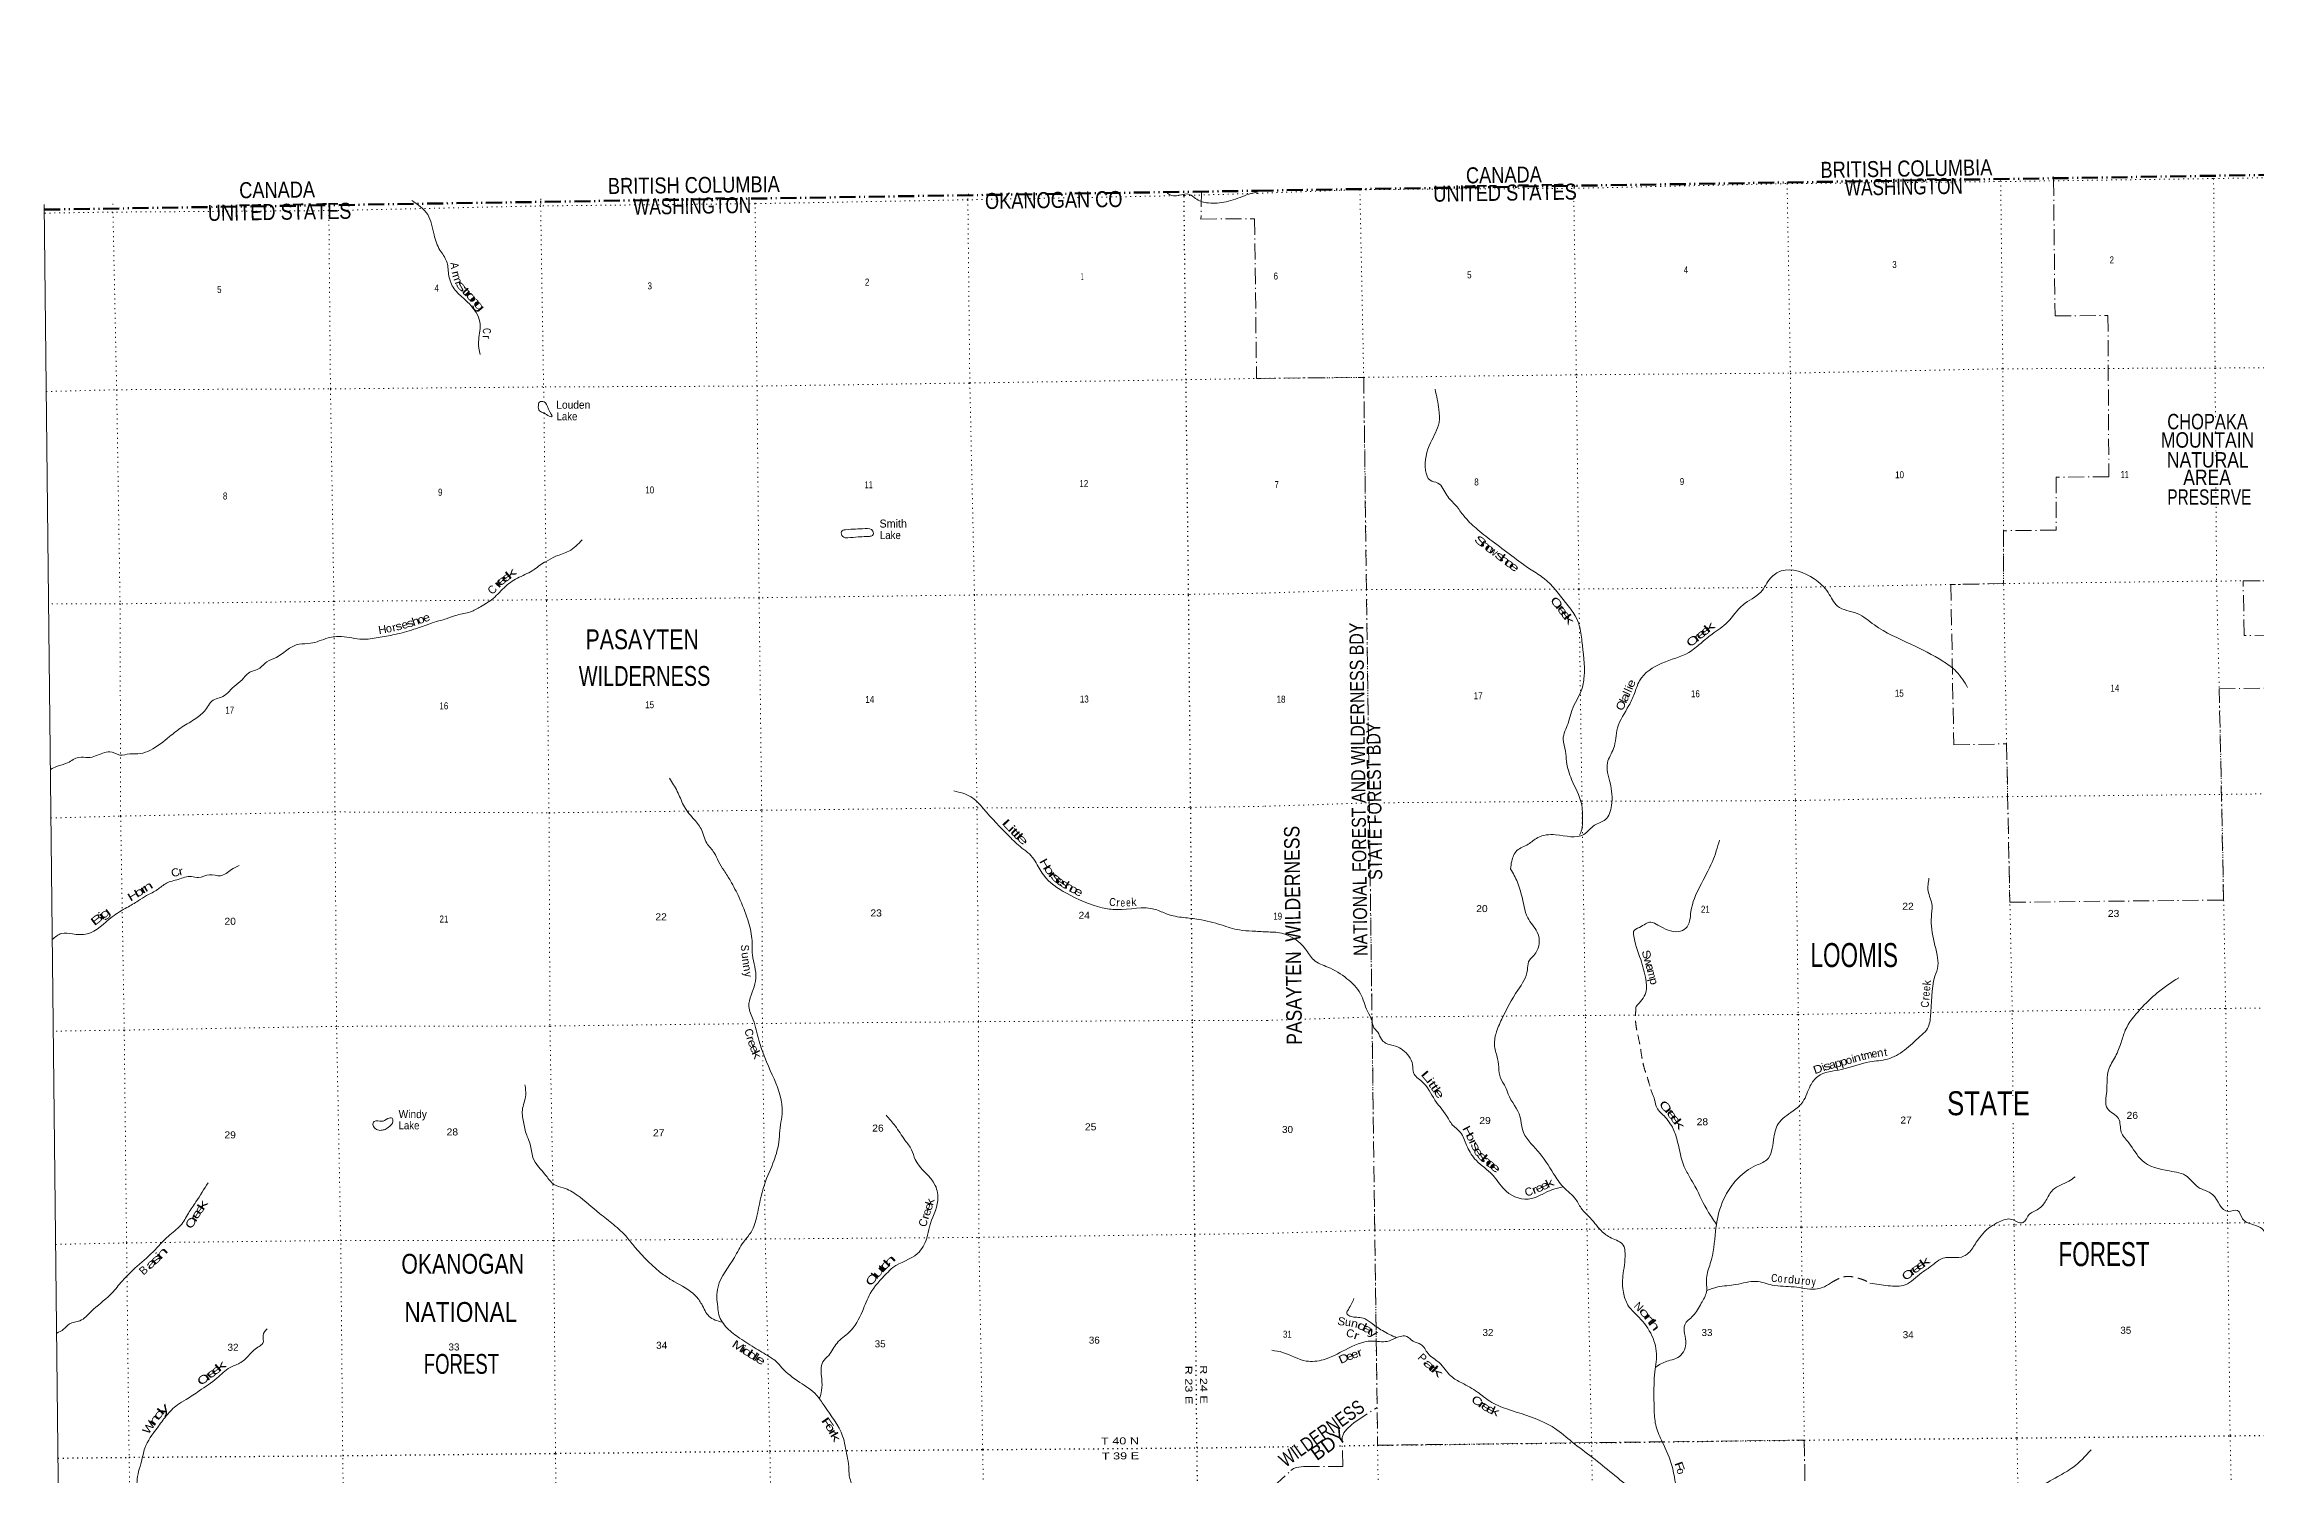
# Model space of a CAD drawing. Header units: feet. Extents: x 242557 to 489137, y 368785 to 557307.
# Drawn here: x 242557 to 297824, y 521191 to 556943 of the extents above; entities that cross this region are included whole.
import ezdxf
from ezdxf.enums import TextEntityAlignment as Align

# ---------------------------------------------------------------- set-up
doc = ezdxf.new("R2010")
doc.units = ezdxf.units.FT
doc.header["$LTSCALE"] = 80
for name, pattern in [('DASH_DOUBLE_DOT', [9.2, 5, -1.2, 0.3, -1.2, 0.3, -1.2]), ('DOT_DASHED', [7.7, 5, -1.2, 0.3, -1.2]), ('DOTTED', [1.5, 0.3, -1.2]), ('MEDIUM_DASHED', [4.5, 3, -1.5])]:
    doc.linetypes.add(name, pattern=pattern)
for name, color, linetype, lineweight in [('10', 7, 'DASH_DOUBLE_DOT', 60), ('39', 7, 'Continuous', 13), ('4', 7, 'Continuous', 13), ('41', 7, 'Continuous', 13), ('44', 7, 'DOT_DASHED', 13), ('6', 7, 'DOTTED', 25), ('7', 7, 'DOTTED', 13)]:
    doc.layers.add(name, color=color, linetype=linetype, lineweight=lineweight)
doc.layers.add('12', color=7, linetype='Continuous')

msp = doc.modelspace()

# ---------------------------------------------------------------- linework, layer by layer
at = {"layer": '10', "lineweight": 70}
for p, q in [((242558.1, 552809.45), (272874.94, 553281.78)), ((272874.94, 553281.78), (303174.91, 553756.23))]:
    msp.add_line(p, q, dxfattribs=at)
at = {"layer": '39'}
for points in [[(270593.38, 553264.64), (270689.87, 553175.84), (270908.33, 553166.57), (271179.21, 553189.9), (271329.38, 553087.19), (271602.91, 552982.95), (272031.61, 552992.71), (272504.12, 553136.31), (272710.04, 553210.02), (272875.71, 553243.07)], [(251739.22, 553039.67), (252139.19, 552688.59), (252299.46, 552180.88), (252446.99, 551794.64), (252612.17, 551519.85), (252662.3, 551200.07), (252775.17, 550870.39), (253031.36, 550593.94), (253381.26, 550180.13), (253451.2, 549943.45), (253410.91, 549505.85), (253448.9, 549186.01)], [(277314.07, 548322.19), (277410.17, 547813.81), (277412.92, 547489.72), (277201.95, 546983.22), (277078.25, 546292.43), (277191.94, 546047.39), (277384.02, 545974.57), (277608.94, 545672.86), (277837.82, 545409.65), (278034.35, 545154.52), (278338.08, 544844.76), (278736.76, 544528.96), (279230.53, 544156.49), (279712.11, 543810.35), (280041.91, 543587.7), (280576.59, 542988.39), (280819.76, 542654.28), (280917.26, 542419.36), (280984.82, 542024.41), (281039.34, 541143.3), (280967.42, 540784.74), (280742.23, 540310.64), (280637.95, 539968.27), (280515.6, 539577.27), (280572.85, 539275.49), (280597.68, 539014.2), (280725.96, 538568.63), (280971.76, 537967.15), (281002.97, 537566.1), (280979.29, 537314.92), (280923.68, 537171.88)], [(255049.74, 547734.08), (254932.22, 547780.21), (254905.26, 547913.77), (254933.15, 547998.93), (255046.35, 548009.5), (255156.49, 547821.58), (255234.28, 547633.54), (255177.59, 547645.47), (255049.74, 547734.08)], [(255999.89, 544556.17), (255667.6, 544273.38), (255338.6, 544144.51), (255096.55, 544018), (254945.34, 543924.26), (254798.25, 543814.32), (254427.1, 543620.49), (254090.47, 543398.43), (253772.48, 543089.36), (253460.03, 542885.63), (253207.88, 542755.04), (252874.58, 542676.78), (252602.03, 542582.56), (252311.22, 542500.42), (252083.11, 542416.5), (251796.42, 542320.21), (251321.81, 542190.77), (250899.52, 542114.2), (250507.39, 542072.17), (249987.3, 542141.03), (249651.78, 542103.28), (249209.54, 541969.92), (248928.55, 541946.55), (248656.12, 541828.03), (248357.87, 541616.25), (248119.76, 541510.01), (247944.6, 541351.36), (247660.07, 541226.72), (247499.12, 541058), (247299.73, 540893.19), (246969.44, 540616.47), (246811.93, 540569.28), (246584.71, 540307.15), (246345.12, 540091.54), (246004.4, 539879.6), (245690.09, 539641.43), (245208.45, 539299.32), (244958.1, 539215.31), (244695.24, 539206.19), (244444.6, 539178.89), (244193.42, 539260.95), (244021.69, 539225.85), (243658.22, 539115.08), (243419.56, 539120.22), (243141.14, 538985.48), (242866.56, 538893.28), (242717.01, 538817.08)], [(262893.75, 544627.52), (262641.05, 544608.31), (262515.52, 544636.17), (262480.5, 544765.65), (262581.39, 544810.6), (262834.11, 544825.75), (263070.67, 544836.8), (263265.13, 544774.77), (263257.58, 544665.38), (263178.83, 544642.8), (263102, 544638.45), (262893.75, 544627.52)], [(290623.7, 540866.43), (290339.96, 541269.38), (290006.06, 541522.42), (289207.13, 541947.4), (288292.92, 542431.07), (287859.96, 542714.44), (287372.68, 542898.53), (287139.59, 543238.71), (286789.32, 543580.87), (285964.64, 543778.97), (285700.4, 543602.62), (285454.73, 543250.04), (285013.03, 542933.84), (284622.1, 542496.12), (284240.95, 542202.22), (283952.59, 541969.14), (283656.13, 541744.16), (282984.02, 541474.42), (282423.41, 541032.57), (282296.85, 540716.52), (282158.14, 540414.64), (281874.56, 539855.44), (281774.72, 539338.87), (281624, 538986.34), (281687.76, 538482), (281725.4, 537918.91), (281570.64, 537564.35), (281300.26, 537424.46), (281032.09, 537193.41), (280327.07, 537184.96), (279878.75, 537113.85), (279640.74, 536949.66), (279360.3, 536789.5), (279229.58, 536526.11), (279201.73, 536333.67)], [(258179.3, 538598.37), (258377.1, 538271.06), (258532.5, 537927.37), (258776.86, 537592.14), (258972.28, 537335.7), (259113.61, 536975.76), (259298.84, 536735.48), (259407.11, 536517.18), (259545.77, 536288.87), (259706.81, 536032.29), (259921.21, 535619.98), (260138.39, 535055.79), (260241.8, 534594.45), (260253.94, 534187.43), (260341.81, 533598.43), (260178.78, 533034.79), (260165.32, 532895), (260272.14, 532561.25), (260412.19, 532053.47), (260750.18, 531187.99), (260999.11, 530340.4), (260941.15, 529795.39), (260914.28, 529505.68), (260797.22, 529051.58), (260553.54, 528439.02), (260367.34, 527654.54), (260221.69, 527257.03), (260030.8, 527007.19), (259804.2, 526621.52), (259395.29, 525886.81), (259364.22, 525629.48), (259387.65, 525390.6), (259418.99, 525188.2), (259624.91, 524854.84), (259935.58, 524602.9), (260349.45, 524341.23), (260722.69, 524113.83), (260856.65, 524017.14), (260992.9, 523865.78), (261439.64, 523498.93), (261855.8, 523182.59), (262047.22, 522918.03), (262510.08, 522156.32), (262619.73, 521662.6), (262663.49, 521401.51), (262674.77, 521166.63), (262759.12, 520879.38), (262773.77, 520780.2), (262778.61, 520620.23), (262838.02, 520466.55), (262851.41, 520215.47), (263030.82, 519924.54), (263031.66, 519756.45), (263016.58, 519535.64), (263094.05, 519410.38), (263184.06, 519204.16), (263239.96, 518943.12), (263307.31, 518821.87), (263291.61, 518724.6), (263223.44, 518606.88), (263248.46, 518455.08), (263218.6, 518359.78), (263096.26, 518154.76), (263064.91, 517952.12), (263035.29, 517808.21), (263056.3, 517650.33), (263073.42, 517460.02), (263110.28, 517369.03), (263086.38, 517294.01), (263113.51, 517126.02), (263055.69, 516959.73), (263032.68, 516706.49), (263093.85, 516200.42), (263139.05, 516056.81), (263172.18, 515903.02), (263155.19, 515657.91), (263253.29, 515451.71), (263359.09, 515324.54), (263419.04, 515063.52), (263531.31, 514853.33), (263657.41, 514710.03), (263674.28, 514570.36), (263721.17, 514495.61), (263887.12, 514064.88), (263974.21, 513633.85), (264029.79, 513437.62), (264063.1, 513245.36), (264161.8, 512919.68), (264255.81, 512721.58), (264281.02, 512533.33), (264462.97, 512139.12)], [(265291.49, 538279.7), (265710.84, 538135.51), (266023.75, 537841.05), (266670.31, 537146.89), (266991.3, 536854.48), (267176.06, 536707.36), (267320.57, 536523.63), (267526.51, 536184.19), (268105.18, 535722.67), (268996.81, 535363.62), (269357.03, 535314.39), (270325.71, 535320.18), (270619.54, 535201.83), (271028.48, 535116.34), (271408.91, 535071.24), (271971.81, 534933.69), (272425.45, 534805.83), (272741.08, 534778.71), (273104.95, 534756.15)], [(282336.73, 532897.78), (282582.41, 533244.28), (282581.69, 533564.32), (282453.28, 534066.6), (282274.09, 534694.44), (282273.93, 534765.34), (282423.18, 534870.74), (282707.74, 535000.52), (282885.68, 534927.68), (283397.14, 534767.91), (283582.82, 534849.03), (283709.14, 535266.36), (283931.97, 535894.4), (284243.69, 536514.38), (284424.3, 537051.25)], [(242758.32, 534566.89), (242988.45, 534719.79), (243259.51, 534706.67), (243627.56, 534710.13), (244256.43, 535133.81), (244623.33, 535368.14), (244905.64, 535533.28), (245115.3, 535665.73), (245383.54, 535814.61), (245613.28, 535975.5), (245906.06, 536069.8), (246233.31, 536143.97), (246411.4, 536118.34), (246686.1, 536188.26), (246961.28, 536158.96), (247233.52, 536315.95), (247431.22, 536413.93)], [(279201.73, 536333.67), (279374.2, 536001.56), (279539.21, 535389.91), (279628.73, 535110.42), (279869.95, 534749.99), (279915.06, 534454.27), (279780.36, 534166.57), (279651.42, 534008.52), (279623.6, 533805.94), (279384.33, 533303.48), (278981.93, 532578.13), (278839.31, 532221.55), (278801.65, 531897.44), (278877.1, 531587.56), (278979.34, 531040.7), (279068.57, 530890.85), (279137.67, 530706.56), (279444.02, 530131.44), (279497.25, 529819.53), (279882.3, 529280.91), (280277.51, 528713.94), (280514.62, 528383.89), (280836.54, 528070.08), (280984.56, 527825.05), (281150.61, 527652.96), (281466.57, 527292.56), (281721.53, 527106.33), (282016.88, 526930.25), (282063.81, 526721.64), (282010.54, 526158.5), (282019.55, 525745.28), (282135.41, 525431.37), (282457.43, 525075.03), (282761.52, 524601.19), (282847.55, 524078.63), (282813.77, 523829.47), (282790.21, 523527.64), (282791.88, 522790.33), (282839.24, 522389.29), (282993.63, 522010.58), (283239.47, 521394.92), (283331.36, 520957.44), (283412.71, 520716.44), (283566.85, 520449.13)], [(289656.69, 536099.75), (289637.22, 535779.7), (289735, 535417.17), (289717.46, 535133.58), (289728.26, 534823.67), (289861.03, 534179.6), (289881.85, 533906.16), (289807.68, 533650.9), (289694.83, 532631.97), (289598.6, 532305.8), (289439.35, 532149.76), (289046.21, 531801.16), (288618.43, 531578.14), (288180.2, 531511.08), (287475.59, 531320.33), (286876, 531141.79), (286692.68, 530914.83), (286505.71, 530511.65), (286259.77, 530282.64), (285892.81, 529964.44), (285774.53, 529561.29), (285601.93, 529060.89), (285325.49, 528916.94), (284887.81, 528604.79), (284601.82, 528219.78), (284370.92, 527587.69), (284325.16, 527277.75), (284193.65, 526469.48), (284097.5, 526106.85), (284096.26, 525760.48), (283967.61, 525478.86), (283760.24, 525162.77), (283554.68, 524941.88), (283582.03, 524463.85), (283380.78, 524121.43), (283187, 524052.46), (282888.31, 523922.68), (282818.13, 523870.7)], [(273101.12, 534756.39), (273474.11, 534726.61), (274079.04, 534327.86), (274281.67, 534056.53), (274635.61, 533876.43), (275111, 533589.03), (275451.24, 533212.43), (275625.97, 532774.99), (275739.67, 532523.88), (275764.17, 532406.4), (275881.7, 532248.47), (275972.99, 532078.36), (276078.27, 531979.16), (276328.94, 531904.34), (276656.77, 531653.32), (276752.2, 531440.68), (276774.88, 531238.14), (276985.47, 531021.5), (277311.77, 530555.78), (277648.17, 530090.05), (277727.25, 529960.46), (277951.99, 529741.8), (278102.19, 529427.91), (278302.95, 529089.74), (278697.68, 528735.45), (278794.88, 528634.22), (279090.64, 528275.83), (279723.37, 528091.82), (279987.77, 528199.3), (280236, 528310.83), (280514.39, 528384.2)], [(295898.61, 533613.36), (295364.11, 533236.34), (294936.77, 532822.91), (294564.21, 532300.13), (294457.84, 531990.16), (294317.2, 531647.77), (294144.24, 531305.36), (294098.96, 530780.71), (294118.14, 530341.17), (294393.44, 530094.18), (294462.89, 529755.94), (294651.37, 529486.63), (294977.61, 529049.26), (295667.09, 528784.25), (296111.85, 528642.68), (296377.08, 528383.53), (296749.23, 528189.26), (297138.04, 527774.2), (297368.3, 527792.54), (297496.03, 527590.05), (297940.97, 527369.48), (298143.56, 527116.38), (298409.34, 526614.16), (298636.86, 526055.21), (298851.33, 525907.45), (298995.31, 525666.47), (299046.5, 525360.64), (299051.87, 524771.19), (299008.76, 524183.75), (298809.69, 523770.44), (298824.79, 523347.1), (298765.13, 522929.8), (298925.4, 522628.06), (299267.74, 522219.06), (299373.77, 521783.61), (299413.59, 521147.6), (299450.42, 520938.98), (299584.52, 520600.77), (299587.73, 520074.12), (299538.34, 519579.86), (299642.09, 519259.86), (299774.34, 518844.68), (299833.54, 518575.31), (300020.4, 518127.75), (300095.9, 517797.61), (300064.67, 517309.43), (300170.71, 516873.98), (300225.7, 516675.5), (300475.38, 516146.95), (300654.22, 515673.05), (300732.17, 515152.51), (300444.24, 514724.97), (300176.1, 514487.84), (299965.29, 513904.37), (299925.73, 513533.67), (300027.15, 513351.42), (300329.02, 512970.76), (300420.68, 512636.58), (300195.6, 512113.87), (299980.34, 511716.75), (299700.31, 511370.24), (299438.42, 511048.04), (299271.86, 510551.69), (299096.57, 510345), (298994.38, 509974.26), (298634.29, 509299.57), (298243.34, 508874), (297659.2, 508114.12), (297383.1, 507820.28), (297248.11, 507660.19), (297156.68, 507532.22)], [(259501.25, 525001.52), (259174.49, 525146.75), (258986.92, 525451.82), (258824.03, 525671.94), (258294.46, 526022.27), (258034.76, 526189.35), (257319.45, 526881.22), (257118.02, 527125.48), (256784.77, 527444.17), (256435.54, 527722.29), (255875.1, 528177.81), (255528.36, 528362.79), (255293.35, 528446.93), (255100.15, 528662.88), (254766.19, 529123.33), (254701.86, 529453.19), (254628.12, 529641.25), (254539.5, 529973.04), (254505.5, 530303.01), (254588.56, 530682.05), (254571.11, 530937.16)], [(284349.95, 527446.35), (284148.34, 527747.6), (283809.49, 528401.7), (283683.75, 528620.4), (283543.75, 528889.74), (283376.7, 529505.43), (283266.87, 529835.55), (283035.84, 530157.5), (282841.35, 530402.51), (282786.33, 530615.17), (282737.59, 530726.55), (282705.06, 530819.71)], [(251073.93, 529821.85), (250972.93, 529799.18), (250861.58, 529823.05), (250773.8, 529986.75), (250805.99, 530021.31), (250985.97, 530024.03), (251145.4, 530091.48), (251248.47, 530106.06), (251269.13, 530017.03), (251184.8, 529895.19), (251073.93, 529821.85)], [(263594.62, 530174.29), (263820.41, 529911.89), (264066.9, 529552.36), (264233.93, 529312.01), (264324.11, 529071.36), (264824.85, 528421.19), (264887.38, 528046.77), (264678.32, 527385.74), (264610.94, 527108.02), (264380.31, 526718.29), (263765.24, 526367.56), (263606.21, 526219.1), (263198.15, 525721.34), (263004.18, 525279.09), (262667.06, 524749.2), (262369.08, 524482.74), (262160.29, 524174.1), (262015.48, 524013.54), (261987.26, 523588.14), (261982.63, 523298.52), (261932.13, 523095.16)], [(246651.62, 528486.26), (246348.58, 528015.23), (246159.93, 527724.89), (245963.24, 527422.37), (245659.2, 527153.86), (245278.91, 526765.57), (244823.91, 526352.68), (244471.79, 525992.85), (244210.37, 525694.13), (243727.12, 525268.99), (243447.14, 525041.07), (243186.66, 524961.08), (243041.72, 524826.85), (242868.22, 524732.39)], [(288182.59, 525983.26), (288641.32, 525914.62), (289063.49, 525939.13), (289468.87, 526235.06), (289688.72, 526389.11), (290051.84, 526616.16), (290179.1, 526624.32), (290472.01, 526632.57), (290647.53, 526735.96), (290840.87, 527001.4), (291195.54, 527390.49), (291411.42, 527512.13), (291730.47, 527573.05), (291985.21, 527488.1), (292069.91, 527552.96), (292148.4, 527682.64), (292394.52, 527834.68), (292581.93, 528043.4), (292751.02, 528308.84), (292944.69, 528428.44), (293150.52, 528527.8), (293311.89, 528639.28)], [(284103.73, 525797.5), (284378.81, 525884.18), (284833.22, 525943.14), (285342.12, 526022.39), (285742.33, 525931.43), (286285.86, 525885.11), (286815.26, 525832.7), (286988.92, 525867.22), (287200.78, 525982.78)], [(275288.66, 525592.1), (275147.85, 525324.66), (275109.68, 525229.44), (275188.63, 525158.58), (275516.01, 525108.1), (275714.26, 524986.66), (275999.55, 524792.34), (276351.55, 524615.23)], [(248129.9, 524840.55), (248025.57, 524674.08), (248020.49, 524475.59), (247925.81, 524400.28), (247684.16, 524192.77), (247472.77, 523999.56), (247202.42, 523870.92), (246872.07, 523606.36), (246432.77, 523288.72), (246100.16, 523072.75), (245884.44, 522938.25), (245606.73, 522661.74), (245383.72, 522365.2), (245070.77, 521855.65), (244987.48, 521523.19), (244915.93, 521271.79), (244867.81, 520781.5), (244892.77, 520236.82), (244819.75, 519872), (244701.45, 519669.02), (244423.85, 519370.23), (244307.73, 519132.83), (244067.11, 518718.75), (243891.25, 518294.8), (243537.25, 517499.54), (243494.27, 517195.59), (243443.88, 516755.93), (243386.59, 516482.3), (243339.61, 516170.24), (243272.3, 515878.35), (243139.62, 515312.8), (243021.29, 515113.87), (242980.47, 514917.33)], [(273236.88, 524302.34), (273505.85, 524250.3), (274096.23, 524033.85), (274518.37, 524066.46), (275073.37, 524313.85), (275729.43, 524530.91), (276117.32, 524525.02), (276341.36, 524612.23), (276612, 524644.78), (276769.83, 524527.37), (276959.91, 524448.46), (277138.19, 524223.71), (277415.48, 523992.93), (277717.25, 523652.78), (277980.25, 523486.81), (278374.71, 523256.08), (278684.31, 523027.34), (279106.96, 522835.12), (280045.09, 522499.33), (280301.98, 522353.61), (280743.16, 522007.46), (281249.08, 521620.82), (281744.92, 521224.04), (282254.93, 520813.1), (282884.05, 520438.67), (283217.49, 520390.22), (283415.26, 520485.52), (283568.45, 520442.83)], [(288754.85, 513978.42), (288669.55, 514308.03), (288608.53, 514492.32), (288525.46, 514601.66), (288498.85, 514755.6), (288538.47, 515104.02), (288777.51, 515705.73), (288857.8, 515932.64), (288766.41, 516145.28), (288648.44, 516501.72), (288692.32, 516752.92), (288817.36, 516844.13), (289061.26, 517085.29), (289371.74, 517362.95), (289545.28, 517448.11), (289684.21, 517654.79), (289881.69, 517873.65), (290103, 518274.82), (290122.73, 518485.49), (290144.39, 518732.62), (290307.25, 519079.08), (290363.23, 519338.38), (290536.6, 519500.51), (290891.63, 519731.6), (291197.76, 520147), (291625, 520602.96), (291889.21, 520797.55), (292339.49, 520895), (292878.31, 521146.43), (293255.56, 521375.51), (293707.09, 521817.3)]]:
    msp.add_spline(points, degree=3, dxfattribs=at)
at = {"layer": '39', "linetype": 'MEDIUM_DASHED'}
for points in [[(282336.73, 532897.78), (282329.61, 532472.4), (282429.77, 531955.93), (282527.98, 531402.99), (282629.7, 531089.08), (282705.06, 530819.71)], [(287200.78, 525982.78), (287602.43, 526147.05), (287865.13, 526110.72), (288057.19, 526045.99), (288182.59, 525983.26)]]:
    msp.add_spline(points, degree=3, dxfattribs=at)
at = {"layer": '4'}
msp.add_lwpolyline([(485083.98, 556942.67), (489136.84, 372822.34), (458570.27, 372170.54), (428006.14, 371560.78), (397437.89, 370993.07), (366865.59, 370467.41), (336295.9, 369983.81), (305725.57, 369542.24), (275154.65, 369142.74), (244583.23, 368785.28), (242556.67, 552939.07)], dxfattribs=at)
msp.add_lwpolyline([(485083.98, 556942.67), (489136.84, 372822.34), (458570.27, 372170.54), (428006.14, 371560.78), (397437.89, 370993.07), (366865.59, 370467.41), (336295.9, 369983.81), (305725.57, 369542.24), (275154.65, 369142.74), (244583.23, 368785.28), (242556.67, 552939.07)], dxfattribs=at)
at = {"layer": '44'}
for points in [[(271476.78, 553276.3), (271464.79, 552574.53), (272805.54, 552582.18), (272852.94, 548589.68), (272933.01, 548591.67)], [(292765.08, 553637.03), (292769.3, 553550.54), (292809.21, 550156.09), (294129.25, 550160.77), (294153.84, 546135.18), (292833.89, 546119.47), (292838.36, 544799.43), (291518.4, 544783.71), (291522.87, 543463.67), (290203.08, 543439.87), (290277.48, 539433.89), (291597.26, 539458.23), (291679.46, 535498.9), (297021.94, 535554.09), (296910.15, 540833.11), (298230.08, 540851.71)], [(272933.01, 548591.59), (275531.78, 548616.64), (275877.55, 521929.06), (286541.77, 522057.29), (286794.15, 507395.84)], [(298198.61, 542171.39), (297538.64, 542162.09), (297506.04, 543528.85), (298165.91, 543530.65)], [(273275.89, 520895.47), (273707.22, 521294.18), (273778, 521348.04), (273850.66, 521376.31), (274027.94, 521394.16), (275009, 521396.66), (274989.68, 522122.07), (275033.39, 522238.68), (275106.05, 522329.57), (275223.11, 522440.65), (275287.84, 522490.04), (275865.3, 522874.37)]]:
    msp.add_lwpolyline(points, dxfattribs=at)
at = {"layer": '6'}
msp.add_line((273263.59, 521889.05), (273874.36, 521898.4), dxfattribs=at)
for points in [[(271580.06, 507203.55), (271520.68, 511388.87), (271431.47, 516718.87), (271365.43, 521862.65), (271310.56, 527198.86), (271251.6, 532545.19), (271206.91, 537869.29), (271156.15, 543193.37), (271091.03, 548557.9), (271041.84, 553161.01), (271045.5, 553271)], [(242901.48, 521607.08), (244677.54, 521627.3), (250016.36, 521668.3), (255332.86, 521725.41), (260691.82, 521782.69), (266010.44, 521819.56), (271365.43, 521862.65), (273263.59, 521889.05)], [(274926.71, 521914.51), (275877.55, 521929.06), (281224.43, 521991.2), (286541.77, 522057.29), (291855.94, 522110.11), (297183.03, 522165.38), (302550.52, 522224.71), (303625.35, 522216.93)]]:
    msp.add_lwpolyline(points, dxfattribs=at)
at = {"layer": '7'}
for p, q in [((296819.06, 547259.89), (296819.82, 547153.82)), ((296822.42, 546792.93), (296823.46, 546648.55)), ((296825.99, 546295.94), (296826.63, 546206.82)), ((296829.07, 545867.29), (296830.17, 545714.3)), ((273116.21, 532546.36), (273676.91, 532564.47))]:
    msp.add_line(p, q, dxfattribs=at)
for points in [[(272875.75, 553216.23), (275436.16, 553310.29), (280779.47, 553341.25), (286112.48, 553459.32), (291449.68, 553510.54), (296770.66, 553586.06), (302121.94, 553667.67), (303192.4, 553689.76)], [(275436.53, 553325.77), (275436.16, 553310.29), (275531.78, 548616.64), (275602.77, 543315.61), (275670.71, 537986.63), (275736.42, 532626.45), (275806.59, 527304.14), (275877.55, 521929.06), (275963.08, 516789.24), (276049.84, 511468.07), (276089.5, 507259.44)], [(281428.66, 507326.84), (281393.09, 511523.34), (281312.37, 516854.64), (281225.54, 521992.32), (281110.95, 527324.8), (281072.61, 532670.3), (280985.78, 538021.85), (280909.15, 543326.82), (280846.56, 548680.41), (280779.47, 553341.25), (280777.74, 553405.53)], [(286112.55, 553489.06), (286112.48, 553459.32), (286193.88, 548723.54), (286224.16, 543367.9), (286319.01, 538040.66), (286391.69, 532695.18), (286466.32, 527378.05), (286483.64, 526156.87)], [(291757.35, 530657.37), (291738.92, 532778.81), (291621.77, 538138.45), (291522.87, 543463.67), (291504.69, 548831.46), (291449.68, 553510.54), (291446.65, 553572.58)], [(296771.22, 553655.96), (296770.66, 553586.06), (296807.62, 548850.26), (296816.55, 547608.19)], [(272875.75, 553216.23), (271041.84, 553161.01), (265638.62, 553054.95), (260322.33, 552957.34), (254961.34, 552902.07), (249669.41, 552784.3), (244273.95, 552747.13), (242559.06, 552722.2)], [(244270.79, 552958), (244273.95, 552747.13), (244366.82, 548308.23), (244452.09, 542957.96), (244466.36, 537651.97), (244555.66, 532303.73), (244614.48, 526985.76), (244677.54, 521627.3), (244796.55, 516406.77), (244829.25, 511054.27), (244894.49, 506891.55)], [(250265.64, 506951.75), (250176.33, 511060.87), (250093.04, 516419.25), (250016.36, 521668.3), (249967.35, 527047.07), (249861.86, 532397.26), (249823.06, 537755.82), (249796.87, 543019.23), (249709.78, 548329), (249669.41, 552784.3), (249665.8, 553018.45)], [(254967.6, 553079.14), (254961.34, 552902.07), (255036.44, 548376.02), (255041.32, 548019.26)], [(260907.41, 507074.89), (260835.37, 511223.81), (260770.39, 516559.98), (260691.82, 521782.69), (260576.46, 527084.24), (260503.15, 532468.99), (260486.75, 537797.25), (260421.89, 543109.13), (260369.28, 548398.77), (260322.33, 552957.34), (260332.24, 553141.85)], [(265651.51, 553205.32), (265638.62, 553054.95), (265687.7, 548476.15), (265805.06, 543178.65), (265866.1, 537822.21), (265906.66, 532514.29), (265913.27, 527123.21), (266010.44, 521819.56), (266092.91, 516625.22), (266149.61, 511327.49), (266242.61, 507138.56)], [(272933.01, 548591.59), (275531.78, 548616.64), (280846.56, 548680.41), (286193.88, 548723.54), (291504.69, 548831.46), (296807.62, 548850.26), (302177.2, 548877.18), (303258.47, 548886.66)], [(242608.14, 548262.8), (244366.82, 548308.23), (249709.78, 548329), (255076.87, 548378.21), (260369.28, 548398.77), (265687.7, 548476.15), (271091.03, 548557.9), (272933.01, 548591.67)], [(255045.29, 547729.23), (255109.54, 543031.78), (255172.3, 537736.1), (255194.78, 532405.83), (255292.23, 527045.48), (255332.86, 521725.41), (255411.57, 516474.35), (255484.43, 511178.71), (255570, 507012.49)], [(296832.58, 545379.07), (296845.9, 543527.04), (296973.1, 538193.73), (297072.04, 532846.23), (297122.54, 527484.53), (297183.03, 522165.38), (297301.63, 517058.93), (297321.8, 511705.32), (297368.13, 507535.68)], [(303331.84, 543552.82), (302253.89, 543541.83), (296845.9, 543527.04), (291522.87, 543463.67), (286212.03, 543367.9), (280909.15, 543326.82), (275602.77, 543311.16), (272999.49, 543222.05)], [(272999.49, 543222.05), (271156.15, 543193.37), (265805.06, 543178.65), (260421.89, 543109.13), (255107.39, 543058.1), (249796.87, 543019.23), (244452.09, 542957.96), (242666.55, 542955.1)], [(242725.42, 537604.24), (244466.36, 537651.97), (249823.06, 537755.82), (255172.3, 537736.1), (260486.75, 537797.25), (265874, 537858.69), (271206.91, 537869.29), (273059.82, 537896.93)], [(273059.82, 537896.93), (275650.57, 537982.79), (275690.96, 537983.09)], [(276034.76, 537985.6), (280985.78, 538021.85), (286319.01, 538040.66), (291621.77, 538138.45), (296973.1, 538193.73), (302334.49, 538269.27), (303404.46, 538274.49)], [(274058.53, 532576.79), (275734.2, 532630.9), (281072.61, 532670.3), (286391.69, 532695.18), (291757.11, 532776.79), (297072.04, 532846.23), (302399.15, 532895.42), (303478.2, 532913.86)], [(273116.21, 532546.36), (271251.6, 532545.19), (265906.66, 532514.29), (260503.15, 532468.99), (255194.78, 532405.83), (249861.86, 532397.26), (244555.66, 532303.73), (242784.04, 532278.02)], [(292076.55, 507465.09), (292014.81, 511694.63), (291954.31, 517015.81), (291855.94, 522110.11), (291785.33, 527435.34), (291762.43, 530071.44)], [(303551.93, 527553.57), (302475.93, 527523.61), (297122.54, 527484.53), (291785.33, 527435.34), (286466.32, 527378.05), (281110.95, 527324.8), (275806.59, 527304.14), (273197.54, 527225.34)], [(242842.69, 526948.27), (244614.48, 526985.76), (249967.35, 527047.07), (255292.23, 527045.48), (260576.46, 527084.24), (265913.27, 527123.21), (271306.52, 527198.85), (273197.54, 527225.34)], [(286487.3, 525898.59), (286541.77, 522057.29), (286631.19, 516909.85), (286716.17, 511566.45), (286794.15, 507395.84)]]:
    msp.add_lwpolyline(points, dxfattribs=at)

# ---------------------------------------------------------------- texts
at = {"layer": '10'}
for s, rotation, width, p in [('CANADA', 0.897, 0.85, (278089.38, 553463.44)), ('BRITISH COLUMBIA', 0.897, 0.85, (286948.69, 553602.17)), ('CANADA', 0.641, 0.85, (247431.27, 553093.25)), ('BRITISH COLUMBIA', 0.668, 0.85, (256646.32, 553198.63)), ('UNITED STATES', 0.897, 0.85, (277273.33, 553004.94)), ('WASHINGTON', 0.897, 0.8, (287559.15, 553159.5)), ('UNITED STATES', 0.893, 0.85, (246647.82, 552525.84)), ('WASHINGTON', 0.893, 0.8, (257278.8, 552680.39))]:
    msp.add_text(s, height=400, rotation=rotation, dxfattribs=dict(at, width=width)).set_placement(p)
at = {"layer": '12', "width": 0.85}
msp.add_text('OKANOGAN CO', height=400, rotation=0.893, dxfattribs=at).set_placement((266069.12, 552822.74))
at = {"layer": '41'}
for s, rotation, width, p in [('A', 276.066, 0.9, (252716.01, 551398.94)), ('r', 283.1, 1.15, (252748.99, 551202.38)), ('m', 289.324, 1.1, (252792.44, 551047.19)), ('s', 309.755, 2.1, (252912.03, 550833.7)), ('t', 314.016, 1.95, (253020.18, 550711.46)), ('r', 313.711, 2.2, (253097.12, 550637.85)), ('o', 311.699, 1.9, (253161.59, 550564.62)), ('n', 311.699, 2, (253255.34, 550459.4)), ('g', 310.1, 1.95, (253350.76, 550349.88)), ('C', 271.774, 0.75, (253517.73, 549773.54)), ('S', 321.026, 1.8, (278390.6, 544442.12)), ('n', 322.208, 1.85, (278517.58, 544346.09)), ('o', 322.771, 1.7, (278629.19, 544258.41)), ('k', 39.113, 2, (254278.8, 543638.53)), ('s', 323.172, 2, (278888.81, 544064.83)), ('h', 323.172, 1.8, (278999.99, 543978.8)), ('o', 324.074, 1.65, (279120.32, 543890.19)), ('e', 324.074, 1.7, (279234.77, 543807.64)), ('r', 47.104, 2.15, (253972.66, 543400.93)), ('e', 41.557, 1.9, (254055.03, 543469.67)), ('e', 38.113, 1.75, (254158.92, 543546.64)), ('C', 309.085, 1.55, (280269.27, 542927.42)), ('r', 308.049, 1.95, (280360.96, 542818.37)), ('e', 307.865, 1.75, (280426.71, 542724.98)), ('e', 307.865, 1.75, (280507.91, 542618.32)), ('H', 9.296, 1.05, (251023.84, 542215.62)), ('r', 11.26, 1.1, (251318.52, 542271.69)), ('s', 14.08, 1.25, (251438.28, 542304.72)), ('e', 16.432, 1.1, (251593.47, 542343.77)), ('s', 16.432, 1.3, (251727.17, 542383.19)), ('h', 18.185, 1.25, (251868.34, 542428.04)), ('o', 18.946, 1.15, (252000.86, 542472.71)), ('e', 20.331, 1.2, (252138.23, 542522.08)), ('k', 305.451, 1.9, (280580.9, 542517.27)), ('r', 37.966, 1.95, (283918.21, 542043.79)), ('e', 38.96, 1.8, (284023.22, 542129.14)), ('e', 38.937, 1.8, (284126.07, 542212.26)), ('k', 38.937, 2, (284231.41, 542297.37)), ('C', 36.423, 1.5, (283798.21, 541948.43)), ('O', 63.702, 1.15, (282048.73, 540373.82)), ('l', 63.702, 1.1, (282102.8, 540483.23)), ('a', 65.184, 1.4, (282147.3, 540581.81)), ('l', 65.459, 1.05, (282194.07, 540684.03)), ('l', 65.459, 1.05, (282226.77, 540755.66)), ('i', 66.512, 1.1, (282254.82, 540825.93)), ('e', 65.701, 1.3, (282298.9, 540928.16)), ('L', 312.612, 2, (266570.01, 537365.87)), ('i', 314.164, 1.85, (266663.39, 537268.83)), ('t', 314.164, 2, (266729.76, 537200.5)), ('t', 313.164, 1.95, (266795.02, 537130.04)), ('l', 314.83, 1.85, (266857.19, 537073.49)), ('e', 314.83, 2.05, (266934.2, 537004.21)), ('C', 19.399, 1.1, (245866.44, 536149.83)), ('r', 14.129, 1.2, (245993.74, 536178.22)), ('H', 298.865, 1.45, (267485.2, 536404.67)), ('o', 304.999, 1.65, (267592.86, 536247.24)), ('r', 309.921, 2.05, (267688.99, 536114.68)), ('s', 318.047, 2.2, (267792.76, 536026.31)), ('e', 322.347, 1.75, (267893.62, 535944.43)), ('H', 30.199, 1.5, (244833.82, 535584.05)), ('o', 32.193, 1.55, (244975.39, 535671.73)), ('r', 32.371, 1.75, (245089.25, 535743.94)), ('n', 31.403, 1.65, (245195.26, 535808.53)), ('s', 326.123, 1.85, (268003.9, 535873.74)), ('h', 329.582, 1.6, (268121.13, 535805.01)), ('o', 332.272, 1.4, (268240.22, 535740.62)), ('e', 332.272, 1.4, (268362.52, 535676.44)), ('C', 354.597, 0.85, (269244.88, 535405.35)), ('e', 2.039, 0.75, (269512.99, 535390.65)), ('e', 2.039, 0.75, (269654.19, 535395.35)), ('k', 3.605, 0.95, (269794.46, 535405.04)), ('B', 37.581, 1.8, (243931.53, 534993.39)), ('i', 37.581, 1.6, (244042.61, 535078.87)), ('g', 37.043, 1.85, (244126.99, 535144.13)), ('S', 271.363, 0.9, (259968.98, 534354.3)), ('u', 277.938, 1.05, (259988.27, 534159.3)), ('n', 280.104, 1.05, (260006.79, 533998.86)), ('n', 281.559, 1.1, (260029.62, 533839.83)), ('S', 285.841, 1.2, (282504.79, 534171.29)), ('w', 285.841, 1.2, (282557.03, 533987.21)), ('a', 284.682, 1.15, (282597.27, 533841.3)), ('p', 283.999, 1.15, (282687.33, 533502.88)), ('e', 84.879, 0.85, (289688.02, 533337.07)), ('C', 84.369, 0.85, (289654.49, 532938.71)), ('e', 84.879, 0.85, (289673.99, 533198.62)), ('r', 285.766, 1.2, (260115.68, 532072.96)), ('e', 291.283, 1.25, (260161.15, 531940.51)), ('e', 292.207, 1.25, (260213.83, 531797.63)), ('k', 295.207, 1.5, (260271.2, 531651.9)), ('n', 14.971, 1.2, (287888.63, 531517.28)), ('e', 9.411, 0.95, (288308.49, 531621.46)), ('n', 10.224, 1.05, (288453.19, 531640.55)), ('L', 310.372, 1.9, (277032.47, 531090.14)), ('i', 306.931, 1.55, (277111.92, 530985.81)), ('D', 19.27, 1.2, (286914.86, 531238.13)), ('s', 16.676, 1.35, (287135.4, 531311.57)), ('a', 15.177, 1.15, (287266.2, 531346.42)), ('p', 15.177, 1.2, (287409.82, 531385.38)), ('p', 15.325, 1.2, (287549.65, 531423.57)), ('o', 15.325, 1.05, (287681.03, 531459.57)), ('t', 304.931, 1.6, (277165.57, 530903.35)), ('t', 304.931, 1.6, (277222.33, 530819.55)), ('l', 305.102, 1.4, (277270.41, 530752.11)), ('e', 305.102, 1.65, (277335.99, 530662.9)), ('C', 309.487, 1.6, (282992.33, 530332.2)), ('r', 309.487, 2, (283092.93, 530224.44)), ('e', 308.029, 1.75, (283163.58, 530128.34)), ('e', 306.497, 1.7, (283246.43, 530016.01)), ('k', 307.976, 2, (283338.43, 529896.5)), ('H', 298.039, 1.45, (278052.42, 529727.84)), ('o', 294.089, 1.3, (278119.86, 529588.93)), ('r', 295.413, 1.5, (278181.13, 529462.39)), ('s', 297.753, 1.65, (278242.7, 529350.29)), ('e', 300.84, 1.5, (278314.06, 529209)), ('s', 312.287, 2.2, (278429.98, 529072.32)), ('h', 317.144, 2.05, (278539.76, 528974.3)), ('o', 320.691, 1.8, (278652.36, 528886.77)), ('e', 319.863, 1.85, (278754.41, 528798.4)), ('C', 18.317, 1.05, (279687.72, 528171.35)), ('r', 21.173, 1.4, (279836.6, 528221.97)), ('e', 23.062, 1.3, (279956.32, 528272.86)), ('e', 24.395, 1.3, (280087.63, 528331.65)), ('k', 24.984, 1.5, (280219.63, 528392.65)), ('e', 56.921, 1.6, (246440.13, 527654.97)), ('e', 55.051, 1.65, (246520.46, 527770.23)), ('k', 57.051, 1.8, (246592.79, 527879.82)), ('e', 71.366, 1.15, (264702.62, 527723.08)), ('k', 73.892, 1.25, (264786.47, 527985.69)), ('e', 71.366, 1.15, (264747.14, 527857.44)), ('C', 56.949, 1.4, (246300.53, 527427.34)), ('r', 56.99, 1.75, (246382.94, 527554.2)), ('r', 71.683, 1.3, (264664.28, 527610.89)), ('i', 46.164, 1.85, (245497.73, 526593.23)), ('n', 46.32, 2.1, (245565.3, 526664.82)), ('a', 42.28, 2, (245291.69, 526399.58)), ('s', 42.164, 2.2, (245400.82, 526498.21)), ('C', 50.891, 1.55, (263306.88, 526003.52)), ('l', 50.891, 1.55, (263383.86, 526098.21)), ('u', 48.374, 2.05, (263470.73, 526192.88)), ('t', 47.008, 1.9, (263562.87, 526289.93)), ('c', 47.596, 2.15, (263640.13, 526372.25)), ('h', 44.457, 2.1, (263750.3, 526467.43)), ('C', 355.121, 0.8, (285785.08, 526009.82)), ('o', 355.121, 0.8, (285931.12, 525999.4)), ('C', 33.447, 1.4, (289171.52, 526106.36)), ('r', 37.147, 1.9, (289293.56, 526203.28)), ('e', 36.986, 1.7, (289391.46, 526274.71)), ('e', 35.079, 1.65, (289497.21, 526352.29)), ('k', 34.96, 1.85, (289608.05, 526429.86)), ('o', 354.404, 0.85, (286621.63, 525934.68)), ('y', 359.102, 0.8, (286774.1, 525919.28)), ('S', 348.016, 1.1, (274955.93, 524927.91)), ('o', 310.76, 1.85, (282480.69, 525171.47)), ('r', 309.212, 2, (282571.82, 525060.26)), ('t', 308.212, 1.7, (282645.58, 524961.99)), ('h', 307.888, 1.85, (282715.25, 524867.35)), ('M', 327.467, 1.35, (259851.42, 524324.48)), ('n', 346.45, 1.15, (275282.62, 524875.89)), ('r', 340.572, 1.35, (275321.03, 524578.05)), ('d', 334.572, 1.55, (275448, 524817.25)), ('a', 329.045, 1.6, (275583.21, 524751.05)), ('y', 329.852, 1.6, (275723.8, 524665.44)), ('k', 38.58, 2, (247021.45, 523827.86)), ('i', 327.467, 1.4, (259971.58, 524247.82)), ('d', 327.927, 1.75, (260078.51, 524180.58)), ('d', 327.927, 1.75, (260203.37, 524102.05)), ('l', 328.637, 1.25, (260308.73, 524034.91)), ('e', 328.637, 1.55, (260408.5, 523977.32)), ('D', 24.892, 1.3, (275071.06, 524009.22)), ('e', 19.96, 1.2, (275211.72, 524066.2)), ('e', 19.96, 1.2, (275336.05, 524111.36)), ('r', 19.96, 1.35, (275461.86, 524157.05)), ('a', 317.454, 2.05, (277102.99, 523871.51)), ('C', 35.22, 1.45, (246578.7, 523489.67)), ('r', 36.518, 1.9, (246701.98, 523579.96)), ('e', 36.518, 1.7, (246793.81, 523650.61)), ('e', 38.58, 1.8, (246911.08, 523738.9)), ('r', 318.695, 2.1, (277209.13, 523783.29)), ('k', 316.998, 2.2, (277298.32, 523702.51)), ('d', 51.982, 1.95, (245492.81, 522647.78)), ('y', 47.982, 2.05, (245603.95, 522766.55)), ('C', 329.599, 1.35, (278311.84, 522953.83)), ('r', 325.994, 1.8, (278434.77, 522870.09)), ('e', 326.701, 1.6, (278535.96, 522804.13)), ('e', 330.127, 1.5, (278658.33, 522737.81)), ('k', 335.59, 1.5, (278777.36, 522684.66)), ('W', 54.35, 1.25, (245247.15, 522312.06)), ('i', 54.35, 1.5, (245330.22, 522427.88)), ('n', 54.129, 1.8, (245386.97, 522513.62)), ('F', 304.709, 1.95, (262049.57, 522422.91)), ('o', 302.512, 1.55, (262119.11, 522321.08)), ('r', 300.143, 1.65, (262186.38, 522198.59)), ('k', 300.106, 1.7, (262246.19, 522088.32)), ('F', 288.665, 1.5, (283332.53, 521369.4))]:
    msp.add_text(s, height=200, rotation=rotation, dxfattribs=dict(at, width=width)).set_placement(p, align=Align.CENTER)
for s, rotation, p in [('r', 269.774, (253517.46, 549626.36)), ('w', 322.771, (278715.8, 544193.23)), ('C', 45.546, (253822.47, 543241.4)), ('o', 11.26, (251186.48, 542245.4)), ('r', 357.61, (269386.03, 535393.25)), ('y', 277.98, (260053.61, 533683.08)), ('m', 283.999, (282640.98, 533677.66)), ('k', 85.366, (289703.43, 533481.45)), ('r', 84.879, (289666.49, 533085.36)), ('C', 285.766, (260076.85, 532216.2)), ('i', 15.325, (287787.35, 531488.72)), ('t', 14.971, (288022.2, 531551.65)), ('m', 14.971, (288157.61, 531587.84)), ('t', 8.148, (288587.54, 531653.14)), ('i', 19.27, (287047.9, 531283.1)), ('C', 73.489, (264617.18, 527460.98)), ('B', 42.28, (245103, 526228.01)), ('d', 355.137, (286203.82, 525975.41)), ('r', 355.137, (286069.68, 525983.52)), ('u', 354.288, (286356.55, 525959.78)), ('r', 354.404, (286500.33, 525940.97)), ('u', 352.352, (275126.35, 524906.14)), ('N', 315.132, (282333.21, 525324.23)), ('C', 345.45, (275168.19, 524629.85)), ('P', 315.899, (276929.74, 524040.62)), ('o', 282.038, (283360.16, 521261.4))]:
    msp.add_text(s, height=200, rotation=rotation, dxfattribs=at).set_placement(p, align=Align.CENTER)
for s, width, p in [('Louden', 0.95, (255354.06, 547832.96)), ('Lake', 0.9, (255358.57, 547544.78)), ('Lake', 0.9, (263440.17, 544575.09)), ('Windy', 0.95, (251413.38, 530104.85)), ('Lake', 0.9, (251411.11, 529823.42))]:
    msp.add_text(s, height=200, dxfattribs=dict(at, width=width)).set_placement(p)
msp.add_text('Smith', height=200, dxfattribs=at).set_placement((263431.18, 544863.27))
at = {"layer": '44'}
for s, height, width, p in [('CHOPAKA', 385, 0.8, (295612.94, 547318.81)), ('MOUNTAIN', 385, 0.85, (295451.65, 546860.16)), ('NATURAL', 385, 0.85, (295604.45, 546363.3)), ('AREA', 385, 0.85, (296011.93, 545925.9)), ('PRESERVE', 385, 0.75, (295612.95, 545433.27)), ('PASAYTEN', 495.8, 0.8, (256084.99, 541822.36)), ('WILDERNESS', 495.8, 0.75, (255915.45, 540906.34)), ('LOOMIS', 600, 0.7, (286698.26, 533878.89)), ('STATE', 600, 0.8, (290110.91, 530175.77)), ('OKANOGAN', 495.8, 0.8, (251481.72, 526216.11)), ('FOREST', 600, 0.7, (292895.36, 526404.69)), ('NATIONAL', 495.8, 0.85, (251558.03, 525011.71)), ('FOREST', 495.8, 0.7, (252041.24, 523714.01))]:
    msp.add_text(s, height=height, dxfattribs=dict(at, width=width)).set_placement(p)
for s, height, rotation, width, p in [('NATIONAL FOREST AND WILDERNESS BDY', 350, 90.742, 0.85, (275627.94, 534157.86)), ('STATE FOREST BDY', 350, 90.742, 0.85, (275996.12, 536058.73)), ('PASAYTEN  WILDERNESS', 385, 90.709, 0.85, (273991.09, 531938.88)), ('WILDERNESS', 350, 35.646, 0.8, (273575.16, 521361.23))]:
    msp.add_text(s, height=height, rotation=rotation, dxfattribs=dict(at, width=width)).set_placement(p)
msp.add_text('BDY', height=350, rotation=35.646, dxfattribs=at).set_placement((274360.75, 521528.37))
at = {"layer": '6', "width": 1.35}
for s, rotation, p in [('R 23 E', 270.589, (271069.3, 523915.87)), ('R 24 E', 270.589, (271439.87, 523929)), ('T 40 N', 0.461, (268966.93, 521945.61)), ('T 39 E', 0.461, (268988.03, 521571.14))]:
    msp.add_text(s, height=175, rotation=rotation, dxfattribs=at).set_placement(p)
at = {"layer": '7'}
for s, width, p in [('2', 0.85, (294169.79, 551463.95)), ('2', 0.85, (263066.5, 550910.29)), ('1', 0.4, (268462.84, 551051.55)), ('6', 0.85, (273277.84, 551062)), ('5', 0.85, (278115.98, 551090.29)), ('4', 0.85, (283528.29, 551216.9)), ('3', 0.85, (288740.24, 551350.76)), ('5', 0.85, (246877.21, 550725.64)), ('4', 0.85, (252307.51, 550760.04)), ('3', 0.85, (257633.46, 550815.47)), ('12', 0.85, (268426.91, 545876.05)), ('8', 0.85, (278294.56, 545915.53)), ('9', 0.85, (283430.5, 545926.73)), ('10', 0.85, (288812.7, 546096.63)), ('11', 0.65, (294450.28, 546101.92)), ('8', 0.85, (247022.15, 545564.18)), ('9', 0.85, (252398.34, 545658.09)), ('10', 0.85, (257578.25, 545716.35)), ('11', 0.65, (263059.78, 545846.08)), ('7', 0.85, (273300.71, 545849.84)), ('15', 0.85, (257575.45, 540349.5)), ('14', 0.85, (263078.08, 540481.52)), ('13', 0.85, (268437.73, 540490.14)), ('18', 0.85, (273354.33, 540486.4)), ('17', 0.85, (278281.61, 540574.16)), ('16', 0.85, (283710.35, 540623.15)), ('15', 0.85, (288805.42, 540635.41)), ('14', 0.85, (294192.81, 540762.11)), ('17', 0.85, (247082.55, 540213.29)), ('16', 0.85, (252433.13, 540319.36)), ('20', 1.1, (247060.4, 534936.11)), ('21', 0.85, (252434.06, 534992.35)), ('22', 1.1, (257829.77, 535047.19)), ('23', 1.1, (263203.93, 535143.3)), ('24', 1.1, (268403.53, 535084.66)), ('19', 0.85, (273270.6, 535064.56)), ('20', 1.1, (278342.52, 535252.4)), ('21', 0.85, (283959.18, 535235.98)), ('22', 1.1, (288990.83, 535311.18)), ('23', 1.1, (294128.08, 535132.64)), ('29', 1.1, (278420.18, 529956.75)), ('28', 1.1, (283851.13, 529925.84)), ('27', 1.1, (288942.27, 529968.08)), ('26', 1.1, (294595.6, 530086.18)), ('29', 1.1, (247060.25, 529598.22)), ('28', 1.1, (252612.73, 529671.22)), ('27', 1.1, (257769.36, 529649.81)), ('26', 1.1, (263248.8, 529767.9)), ('25', 1.1, (268563.4, 529798.68)), ('30', 1.05, (273491.09, 529733.13)), ('34', 1.05, (257849.85, 524339.29)), ('35', 1.05, (263310.4, 524374.64)), ('36', 1.05, (268661.95, 524467.9)), ('31', 0.85, (273513.38, 524615.82)), ('32', 1.05, (278500.78, 524659.57)), ('33', 1.05, (283972.77, 524658.17)), ('34', 1.05, (289002.12, 524604.39)), ('35', 1.05, (294439.52, 524714.29)), ('32', 1.05, (247138.21, 524289.23)), ('33', 1.05, (252659.42, 524296.94))]:
    msp.add_text(s, height=175, dxfattribs=dict(at, width=width)).set_placement(p)

doc.saveas('drawing.dxf')
